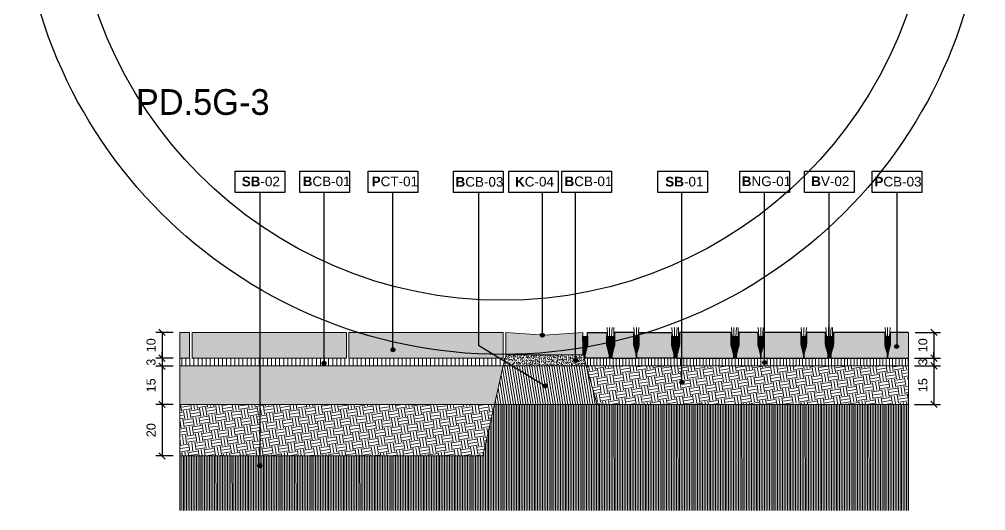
# Model space of a CAD drawing. Header units: metres. Extents: x -325 to 301, y -147 to 149.
# Drawn here: x 62.541 to 66.299, y 55.66 to 57.569 of the extents above; entities that cross this region are included whole.
import ezdxf

# ---------------------------------------------------------------- set-up
doc = ezdxf.new("R2010")
doc.units = ezdxf.units.M
doc.layers.get('Defpoints').update_dxf_attribs({"lineweight": 13})
doc.layers.add('-aux', color=50, linetype='Continuous', plot=False)
doc.layers.add('-AUX-TWQ', color=1, linetype='Continuous', plot=False)
doc.layers.add('0-TX-1_25', color=7, linetype='Continuous', true_color=0x3f4f7f)
doc.layers.add('3-TR-paviment fort', color=7, linetype='Continuous', true_color=0xd1d1d1)
for name, color, linetype, lineweight, true_color in [('03-TR-Paviment_05_Open Joint Precast Pavements', 7, 'Continuous', 5, 0xb3b3b3), ('3- TR terra vegetal', 7, 'Continuous', 0, 0xbea68e), ('3-TR sorra granitica', 7, 'Continuous', 0, 0xf2dac9), ('3-TR tot_u', 7, 'Continuous', 5, 0x787878)]:
    doc.layers.add(name, color=color, linetype=linetype, lineweight=lineweight, true_color=true_color)
for name, color, linetype, lineweight in [('1-CM', 7, 'Continuous', 0), ('1-L-GESPA', 64, 'Continuous', 0), ('2-L-secció', 1, 'Continuous', 0), ('3-TR Formigó', 252, 'Continuous', 0), ('3-TR Seleccionat', 44, 'Continuous', 0), ('3-TR Tot-u', 37, 'Continuous', 0)]:
    doc.layers.add(name, color=color, linetype=linetype, lineweight=lineweight)
for name, color, linetype in [('1-L- kodolé', 7, 'Continuous'), ('A-KEYPLAN_HATCH', 7, 'Continuous'), ('A_TEXT_2', 7, 'Continuous')]:
    doc.layers.add(name, color=color, linetype=linetype)
doc.styles.get("Standard").update_dxf_attribs({"font": 'arial.ttf'})
doc.styles.add('x-llegenda materials$0$ENGRAVERS', font='TT0586M.TTF')
doc.dimstyles.new('ISO-25', dxfattribs={"dimtxt": 0.1, "dimasz": 0.1, "dimexe": 0.1, "dimexo": 0.1, "dimgap": 0.1, "dimtad": 1, "dimdec": 0, "dimlfac": 100, "dimzin": 9, "dimtxsty": 'Standard', "dimblk": 'OBLIQUE', "dimcen": 0.1, "dimadec": 0, "dimazin": 0, "dimtfac": 1, "dimtdec": 0, "dimtmove": 0, "dimatfit": 3, "dimldrblk": 'OBLIQUE', "dimfxl": 1, "dimarcsym": 0})
pattern_1 = [(2e-08, (75.2242383, 50.1024105), (-9e-13, 0.0025), [])]
pattern_2 = [(2e-08, (117.0162475, 32.5148607), (-9e-13, 0.0025), [])]

# ---------------------------------------------------------------- blocks, each defined once
blk = doc.blocks.new('hatch keyplan 2')
at = {"layer": 'A-KEYPLAN_HATCH'}
blk.add_lwpolyline([(0, 0.00548), (0.01287, 0.00548), (0.01287, 0), (0, 0)], close=True, dxfattribs=at)
blk = doc.blocks.new('hatch keyplan')
at = {"layer": 'A-KEYPLAN_HATCH'}
blk.add_blockref('hatch keyplan 2', (1.43058, 0.85215), dxfattribs=at)
blk = doc.blocks.new('SB-02')
at = {"layer": 'A-KEYPLAN_HATCH'}
blk.add_blockref('hatch keyplan', (-1.43058, -0.85215), dxfattribs=at)
at = {"layer": 'A_TEXT_2', "insert": (-0.0008, 0.00408), "char_height": 0.0025, "attachment_point": 1}
blk.add_mtext_dynamic_manual_height_columns('\\pi0.00249;{\\fArial|b1|i0|c0|p34;SB}-02', width=0.0145619, gutter_width=0.015, heights=[0], dxfattribs=at)
blk = doc.blocks.new('B-CB01')
at = {"layer": 'A-KEYPLAN_HATCH'}
blk.add_blockref('hatch keyplan', (-1.43058, -0.85215), dxfattribs=at)
at = {"layer": 'A_TEXT_2', "insert": (-0.0008, 0.00411), "char_height": 0.0025, "attachment_point": 1}
blk.add_mtext_dynamic_manual_height_columns('\\pi0.00152;{\\fArial|b1|i0|c0|p34;B}CB-01', width=0.0145619, gutter_width=0.015, heights=[0], dxfattribs=at)
blk = doc.blocks.new('PCB01')
at = {"layer": 'A-KEYPLAN_HATCH'}
blk.add_lwpolyline([(0.001, 0.00548), (0.01387, 0.00548), (0.01387, 0), (0.001, 0)], close=True, dxfattribs=at)
at = {"layer": 'A_TEXT_2', "insert": (0.0002, 0.00409), "char_height": 0.0025, "attachment_point": 1}
blk.add_mtext_dynamic_manual_height_columns('\\pi0.00171;{\\fArial|b1|i0|c0|p34;P}CT-01', width=0.0145619, gutter_width=0.015, heights=[0], dxfattribs=at)
blk = doc.blocks.new('SB-01')
at = {"layer": 'A-KEYPLAN_HATCH'}
blk.add_blockref('hatch keyplan', (-1.43058, -0.85215), dxfattribs=at)
at = {"layer": 'A_TEXT_2', "insert": (-0.0008, 0.00403), "char_height": 0.0025, "attachment_point": 1}
blk.add_mtext_dynamic_manual_height_columns('\\pi0.00271;{\\fArial|b1|i0|c0|p34;SB}-01', width=0.0145619, gutter_width=0.015, heights=[0], dxfattribs=at)
blk = doc.blocks.new('K03')
at = {"layer": 'A-KEYPLAN_HATCH'}
blk.add_blockref('hatch keyplan', (-1.43058, -0.85215), dxfattribs=at)
at = {"layer": 'A_TEXT_2', "insert": (-0.0008, 0.00402), "char_height": 0.0025, "attachment_point": 1}
blk.add_mtext_dynamic_manual_height_columns('\\pi0.00245;{\\fArial|b1|i0|c0|p34;K}C-04', width=0.0145619, gutter_width=0.015, heights=[0], dxfattribs=at)
blk = doc.blocks.new('B-CB03')
at = {"layer": 'A-KEYPLAN_HATCH'}
blk.add_blockref('hatch keyplan', (-1.43058, -0.85215), dxfattribs=at)
at = {"layer": 'A_TEXT_2', "insert": (-0.0008, 0.00398), "char_height": 0.0025, "attachment_point": 1}
blk.add_mtext_dynamic_manual_height_columns('\\pi0.00128;{\\fArial|b1|i0|c0|p34;B}CB-03', width=0.0145619, gutter_width=0.015, heights=[0], dxfattribs=at)
blk = doc.blocks.new('POINT')
at = {"layer": '0-TX-1_25'}
h = blk.add_hatch(dxfattribs=at)
h.set_pattern_fill('ANGLE', color=256)
h.set_pattern_definition([(0, (-83.747, -12.726), (0, 6.985), [5.08, -1.905]), (90, (-83.747, -12.726), (-6.985, 4e-16), [5.08, -1.905])])
edge = h.paths.add_edge_path()
edge.add_arc((0, 0), 0.0075, 0, 360)
h = blk.add_hatch(color=256, dxfattribs=at)
h.dxf.hatch_style = 1
edge = h.paths.add_edge_path()
edge.add_arc((0, 0), 0.0075, 0, 360)
blk.add_circle((0, 0), 0.0075, dxfattribs=at)
blk = doc.blocks.new('PCB04')
at = {"layer": 'A-KEYPLAN_HATCH'}
blk.add_blockref('hatch keyplan', (-1.42958, -0.85215), dxfattribs=at)
at = {"layer": 'A_TEXT_2', "insert": (0.0002, 0.00403), "char_height": 0.0025, "attachment_point": 1}
blk.add_mtext_dynamic_manual_height_columns('\\pi0.00137;{\\fArial|b1|i0|c0|p34;P}CB-03', width=0.0145619, gutter_width=0.015, heights=[0], dxfattribs=at)
blk = doc.blocks.new('B-NS01')
at = {"layer": 'A-KEYPLAN_HATCH'}
blk.add_blockref('hatch keyplan', (-1.43058, -0.85215), dxfattribs=at)
at = {"layer": 'A_TEXT_2', "insert": (-0.0008, 0.00412), "char_height": 0.0025, "attachment_point": 1}
blk.add_mtext_dynamic_manual_height_columns('\\pi0.00133;{\\fArial|b1|i0|c0|p34;B}NG-01', width=0.0145619, gutter_width=0.015, heights=[0], dxfattribs=at)
blk = doc.blocks.new('B-V02')
at = {"layer": 'A-KEYPLAN_HATCH'}
blk.add_blockref('hatch keyplan', (-1.43058, -0.85215), dxfattribs=at)
at = {"layer": 'A_TEXT_2', "insert": (-0.0008, 0.00412), "char_height": 0.0025, "attachment_point": 1}
blk.add_mtext_dynamic_manual_height_columns('\\pi0.00255;{\\fArial|b1|i0|c0|p34;B}V-02', width=0.0145619, gutter_width=0.015, heights=[0], dxfattribs=at)
blk = doc.blocks.new('_Oblique')
at = {"color": 0, "lineweight": -2}
blk.add_line((-0.5, -0.5), (0.5, 0.5), dxfattribs=at)
blk = doc.blocks.new('*D1235')
at = {"layer": '0-TX-1_25', "color": 0, "lineweight": -2, "transparency": 16777216}
for p, q in [((63.1393, 56.3524), (63.0709, 56.3524)), ((63.0959, 56.3524), (63.0959, 56.2524)), ((63.1393, 56.2524), (63.0709, 56.2524))]:
    blk.add_line(p, q, dxfattribs=at)
at = {"layer": 'Defpoints', "color": 0, "transparency": 16777216}
for p in [(63.1643, 56.3524), (63.0959, 56.2524), (63.1643, 56.2524)]:
    blk.add_point(p, dxfattribs=at)
at = {"layer": '0-TX-1_25', "color": 0, "lineweight": -2, "transparency": 16777216, "xscale": 0.025, "yscale": 0.025, "zscale": 0.025}
for p, rotation in [((63.0959, 56.3524), 90), ((63.0959, 56.2524), 270)]:
    blk.add_blockref('_Oblique', p, dxfattribs=dict(at, rotation=rotation))
at = {"layer": '0-TX-1_25', "color": 0, "transparency": 16777216, "insert": (63.053, 56.3024), "char_height": 0.035, "attachment_point": 5, "rotation": 90}
blk.add_mtext('10', dxfattribs=at)
blk = doc.blocks.new('*D1236')
at = {"layer": '0-TX-1_25', "color": 0, "lineweight": -2, "transparency": 16777216}
for p, q in [((63.0959, 56.2524), (63.0959, 56.2774)), ((63.1393, 56.2524), (63.0709, 56.2524)), ((63.0959, 56.2524), (63.0959, 56.2208)), ((63.1393, 56.2208), (63.0709, 56.2208)), ((63.0959, 56.2208), (63.0959, 56.1958))]:
    blk.add_line(p, q, dxfattribs=at)
at = {"layer": 'Defpoints', "color": 0, "transparency": 16777216}
for p in [(63.1643, 56.2524), (63.0959, 56.2208), (63.1643, 56.2208)]:
    blk.add_point(p, dxfattribs=at)
at = {"layer": '0-TX-1_25', "color": 0, "lineweight": -2, "transparency": 16777216, "xscale": 0.025, "yscale": 0.025, "zscale": 0.025}
for p, rotation in [((63.0959, 56.2524), 270), ((63.0959, 56.2208), 90)]:
    blk.add_blockref('_Oblique', p, dxfattribs=dict(at, rotation=rotation))
at = {"layer": '0-TX-1_25', "color": 0, "transparency": 16777216, "insert": (63.053, 56.2366), "char_height": 0.035, "attachment_point": 5, "rotation": 90}
blk.add_mtext('3', dxfattribs=at)
blk = doc.blocks.new('*D1237')
at = {"layer": '0-TX-1_25', "color": 0, "lineweight": -2, "transparency": 16777216}
for p, q in [((63.1393, 56.2208), (63.0709, 56.2208)), ((63.0959, 56.2208), (63.0959, 56.0724)), ((63.1393, 56.0724), (63.0709, 56.0724))]:
    blk.add_line(p, q, dxfattribs=at)
at = {"layer": 'Defpoints', "color": 0, "transparency": 16777216}
for p in [(63.1643, 56.2208), (63.0959, 56.0724), (63.1643, 56.0724)]:
    blk.add_point(p, dxfattribs=at)
at = {"layer": '0-TX-1_25', "color": 0, "lineweight": -2, "transparency": 16777216, "xscale": 0.025, "yscale": 0.025, "zscale": 0.025}
for p, rotation in [((63.0959, 56.2208), 90), ((63.0959, 56.0724), 270)]:
    blk.add_blockref('_Oblique', p, dxfattribs=dict(at, rotation=rotation))
at = {"layer": '0-TX-1_25', "color": 0, "transparency": 16777216, "insert": (63.053, 56.1466), "char_height": 0.035, "attachment_point": 5, "rotation": 90}
blk.add_mtext('15', dxfattribs=at)
blk = doc.blocks.new('*D1238')
at = {"layer": '0-TX-1_25', "color": 0, "lineweight": -2, "transparency": 16777216}
for p, q in [((63.1393, 56.0724), (63.0709, 56.0724)), ((63.0959, 56.0724), (63.0959, 55.8724)), ((63.1393, 55.8724), (63.0709, 55.8724))]:
    blk.add_line(p, q, dxfattribs=at)
at = {"layer": 'Defpoints', "color": 0, "transparency": 16777216}
for p in [(63.1643, 56.0724), (63.0959, 55.8724), (63.1643, 55.8724)]:
    blk.add_point(p, dxfattribs=at)
at = {"layer": '0-TX-1_25', "color": 0, "lineweight": -2, "transparency": 16777216, "xscale": 0.025, "yscale": 0.025, "zscale": 0.025}
for p, rotation in [((63.0959, 56.0724), 90), ((63.0959, 55.8724), 270)]:
    blk.add_blockref('_Oblique', p, dxfattribs=dict(at, rotation=rotation))
at = {"layer": '0-TX-1_25', "color": 0, "transparency": 16777216, "insert": (63.053, 55.9724), "char_height": 0.035, "attachment_point": 5, "rotation": 90}
blk.add_mtext('20', dxfattribs=at)
blk = doc.blocks.new('*D1239')
at = {"layer": '0-TX-1_25', "color": 0, "lineweight": -2, "transparency": 16777216}
for p, q in [((66.0247, 56.3524), (66.1231, 56.3524)), ((66.0981, 56.3524), (66.0981, 56.2524)), ((66.0231, 56.2524), (66.1231, 56.2524))]:
    blk.add_line(p, q, dxfattribs=at)
at = {"layer": 'Defpoints', "color": 0, "transparency": 16777216}
for p in [(65.9997, 56.3524), (65.9981, 56.2524), (66.0981, 56.2524)]:
    blk.add_point(p, dxfattribs=at)
at = {"layer": '0-TX-1_25', "color": 0, "lineweight": -2, "transparency": 16777216, "xscale": 0.025, "yscale": 0.025, "zscale": 0.025}
for p, rotation in [((66.0981, 56.3524), 90), ((66.0981, 56.2524), 270)]:
    blk.add_blockref('_Oblique', p, dxfattribs=dict(at, rotation=rotation))
at = {"layer": '0-TX-1_25', "color": 0, "transparency": 16777216, "insert": (66.0552, 56.3024), "char_height": 0.035, "attachment_point": 5, "rotation": 90}
blk.add_mtext('10', dxfattribs=at)
blk = doc.blocks.new('*D1240')
at = {"layer": '0-TX-1_25', "color": 0, "lineweight": -2, "transparency": 16777216}
for p, q in [((66.0981, 56.2524), (66.0981, 56.2774)), ((66.0231, 56.2524), (66.1231, 56.2524)), ((66.0981, 56.2524), (66.0981, 56.2224)), ((66.0231, 56.2224), (66.1231, 56.2224)), ((66.0981, 56.2224), (66.0981, 56.1974))]:
    blk.add_line(p, q, dxfattribs=at)
at = {"layer": 'Defpoints', "color": 0, "transparency": 16777216}
for p in [(65.9981, 56.2524), (65.9981, 56.2224), (66.0981, 56.2224)]:
    blk.add_point(p, dxfattribs=at)
at = {"layer": '0-TX-1_25', "color": 0, "lineweight": -2, "transparency": 16777216, "xscale": 0.025, "yscale": 0.025, "zscale": 0.025}
for p, rotation in [((66.0981, 56.2524), 270), ((66.0981, 56.2224), 90)]:
    blk.add_blockref('_Oblique', p, dxfattribs=dict(at, rotation=rotation))
at = {"layer": '0-TX-1_25', "color": 0, "transparency": 16777216, "insert": (66.0552, 56.2374), "char_height": 0.035, "attachment_point": 5, "rotation": 90}
blk.add_mtext('3', dxfattribs=at)
blk = doc.blocks.new('*D1241')
at = {"layer": '0-TX-1_25', "color": 0, "lineweight": -2, "transparency": 16777216}
for p, q in [((66.0231, 56.2224), (66.1231, 56.2224)), ((66.0981, 56.2224), (66.0981, 56.0724)), ((66.0231, 56.0724), (66.1231, 56.0724))]:
    blk.add_line(p, q, dxfattribs=at)
at = {"layer": 'Defpoints', "color": 0, "transparency": 16777216}
for p in [(65.9981, 56.2224), (65.9981, 56.0724), (66.0981, 56.0724)]:
    blk.add_point(p, dxfattribs=at)
at = {"layer": '0-TX-1_25', "color": 0, "lineweight": -2, "transparency": 16777216, "xscale": 0.025, "yscale": 0.025, "zscale": 0.025}
for p, rotation in [((66.0981, 56.2224), 90), ((66.0981, 56.0724), 270)]:
    blk.add_blockref('_Oblique', p, dxfattribs=dict(at, rotation=rotation))
at = {"layer": '0-TX-1_25', "color": 0, "transparency": 16777216, "insert": (66.0552, 56.1474), "char_height": 0.035, "attachment_point": 5, "rotation": 90}
blk.add_mtext('15', dxfattribs=at)

msp = doc.modelspace()

# ---------------------------------------------------------------- hatches: boundary and pattern name
at = {"layer": '03-TR-Paviment_05_Open Joint Precast Pavements'}
h = msp.add_hatch(color=256, dxfattribs=at)
h.dxf.hatch_style = 1
edge = h.paths.add_edge_path()
edge.add_line((64.7407, 56.2524), (64.7407, 56.2606))
edge.add_arc((64.7891, 56.2606), 0.0484, 164.001, 180, ccw=False)
edge.add_line((64.7426, 56.274), (64.7485, 56.2947))
edge.add_arc((64.6936, 56.3104), 0.0571, 344.001, 360)
edge.add_line((64.7507, 56.3104), (64.7507, 56.3516))
edge.add_line((64.7507, 56.3516), (64.7515, 56.3516))
edge.add_line((64.7515, 56.3516), (64.7515, 56.3524))
edge.add_line((64.7515, 56.3524), (64.8248, 56.3524))
edge.add_line((64.8248, 56.3524), (64.8248, 56.3516))
edge.add_line((64.8248, 56.3516), (64.8256, 56.3516))
edge.add_line((64.8256, 56.3516), (64.8256, 56.3104))
edge.add_arc((64.8828, 56.3104), 0.0571, 180, 195.999)
edge.add_line((64.8278, 56.2947), (64.8338, 56.274))
edge.add_arc((64.7872, 56.2606), 0.0484, 0, 15.999, ccw=False)
edge.add_line((64.8357, 56.2606), (64.8357, 56.2524))
edge.add_line((64.8357, 56.2524), (64.7407, 56.2524))
h = msp.add_hatch(color=256, dxfattribs=at)
h.dxf.hatch_style = 1
edge = h.paths.add_edge_path()
edge.add_line((64.9406, 56.2524), (64.9406, 56.2606))
edge.add_arc((64.8922, 56.2606), 0.0484, 360, 375.999)
edge.add_line((64.9387, 56.274), (64.9328, 56.2947))
edge.add_arc((64.9877, 56.3104), 0.0571, 180, 195.999, ccw=False)
edge.add_line((64.9306, 56.3104), (64.9306, 56.3516))
edge.add_line((64.9306, 56.3516), (64.9298, 56.3516))
edge.add_line((64.9298, 56.3516), (64.9298, 56.3524))
edge.add_line((64.9298, 56.3524), (64.8565, 56.3524))
edge.add_line((64.8565, 56.3524), (64.8565, 56.3516))
edge.add_line((64.8565, 56.3516), (64.8557, 56.3516))
edge.add_line((64.8557, 56.3516), (64.8557, 56.3104))
edge.add_arc((64.7985, 56.3104), 0.0571, 344.001, 360, ccw=False)
edge.add_line((64.8535, 56.2947), (64.8475, 56.274))
edge.add_arc((64.8941, 56.2606), 0.0484, 164.001, 180)
edge.add_line((64.8457, 56.2606), (64.8457, 56.2524))
edge.add_line((64.8457, 56.2524), (64.9406, 56.2524))
h = msp.add_hatch(color=256, dxfattribs=at)
h.dxf.hatch_style = 1
edge = h.paths.add_edge_path()
edge.add_line((64.9406, 56.2524), (64.9406, 56.2606))
edge.add_arc((64.989, 56.2606), 0.0484, 164.001, 180, ccw=False)
edge.add_line((64.9425, 56.274), (64.9484, 56.2947))
edge.add_arc((64.8935, 56.3104), 0.0571, 344.001, 360)
edge.add_line((64.9507, 56.3104), (64.9507, 56.3516))
edge.add_line((64.9507, 56.3516), (64.9515, 56.3516))
edge.add_line((64.9515, 56.3516), (64.9515, 56.3524))
edge.add_line((64.9515, 56.3524), (65.0773, 56.3524))
edge.add_line((65.0773, 56.3524), (65.0773, 56.3516))
edge.add_line((65.0773, 56.3516), (65.0781, 56.3516))
edge.add_line((65.0781, 56.3516), (65.0781, 56.3104))
edge.add_arc((65.1352, 56.3104), 0.0571, 180, 195.999)
edge.add_line((65.0803, 56.2947), (65.0862, 56.274))
edge.add_arc((65.0397, 56.2606), 0.0484, 0, 15.999, ccw=False)
edge.add_line((65.0881, 56.2606), (65.0881, 56.2524))
edge.add_line((65.0881, 56.2524), (64.9406, 56.2524))
h = msp.add_hatch(color=256, dxfattribs=at)
h.dxf.hatch_style = 1
edge = h.paths.add_edge_path()
edge.add_line((65.3194, 56.2524), (65.3194, 56.2606))
edge.add_arc((65.271, 56.2606), 0.0484, 0, 15.999)
edge.add_line((65.3175, 56.274), (65.3116, 56.2947))
edge.add_arc((65.3665, 56.3104), 0.0571, 180, 195.999, ccw=False)
edge.add_line((65.3094, 56.3104), (65.3094, 56.3516))
edge.add_line((65.3094, 56.3516), (65.3086, 56.3516))
edge.add_line((65.3086, 56.3516), (65.3086, 56.3524))
edge.add_line((65.3086, 56.3524), (65.109, 56.3524))
edge.add_line((65.109, 56.3524), (65.109, 56.3516))
edge.add_line((65.109, 56.3516), (65.1082, 56.3516))
edge.add_line((65.1082, 56.3516), (65.1082, 56.3104))
edge.add_arc((65.0511, 56.3104), 0.0571, -15.999, 0, ccw=False)
edge.add_line((65.106, 56.2947), (65.1001, 56.274))
edge.add_arc((65.1466, 56.2606), 0.0484, 164.001, 180)
edge.add_line((65.0982, 56.2606), (65.0982, 56.2524))
edge.add_line((65.0982, 56.2524), (65.3194, 56.2524))
h = msp.add_hatch(color=256, dxfattribs=at)
h.dxf.hatch_style = 1
edge = h.paths.add_edge_path()
edge.add_line((65.4244, 56.2524), (65.4244, 56.2606))
edge.add_arc((65.376, 56.2606), 0.0484, 0, 15.999)
edge.add_line((65.4225, 56.274), (65.4166, 56.2947))
edge.add_arc((65.4715, 56.3104), 0.0571, 180, 195.999, ccw=False)
edge.add_line((65.4143, 56.3104), (65.4143, 56.3516))
edge.add_line((65.4143, 56.3516), (65.4136, 56.3516))
edge.add_line((65.4136, 56.3516), (65.4136, 56.3524))
edge.add_line((65.4136, 56.3524), (65.3403, 56.3524))
edge.add_line((65.3403, 56.3524), (65.3403, 56.3516))
edge.add_line((65.3403, 56.3516), (65.3395, 56.3516))
edge.add_line((65.3395, 56.3516), (65.3395, 56.3104))
edge.add_arc((65.2823, 56.3104), 0.0571, -15.999, 0, ccw=False)
edge.add_line((65.3372, 56.2947), (65.3313, 56.274))
edge.add_arc((65.3778, 56.2606), 0.0484, 164.001, 180)
edge.add_line((65.3294, 56.2606), (65.3294, 56.2524))
edge.add_line((65.3294, 56.2524), (65.4244, 56.2524))
h = msp.add_hatch(color=256, dxfattribs=at)
h.dxf.hatch_style = 1
edge = h.paths.add_edge_path()
edge.add_line((65.5919, 56.2524), (65.5919, 56.2606))
edge.add_arc((65.5435, 56.2606), 0.0484, 360, 375.999)
edge.add_line((65.59, 56.274), (65.5841, 56.2947))
edge.add_arc((65.639, 56.3104), 0.0571, 180, 195.999, ccw=False)
edge.add_line((65.5818, 56.3104), (65.5818, 56.3516))
edge.add_line((65.5818, 56.3516), (65.581, 56.3516))
edge.add_line((65.581, 56.3516), (65.581, 56.3524))
edge.add_line((65.581, 56.3524), (65.4352, 56.3524))
edge.add_line((65.4352, 56.3524), (65.4352, 56.3516))
edge.add_line((65.4352, 56.3516), (65.4344, 56.3516))
edge.add_line((65.4344, 56.3516), (65.4344, 56.3104))
edge.add_arc((65.3773, 56.3104), 0.0571, 344.001, 360, ccw=False)
edge.add_line((65.4322, 56.2947), (65.4263, 56.274))
edge.add_arc((65.4728, 56.2606), 0.0484, 164.001, 180)
edge.add_line((65.4244, 56.2606), (65.4244, 56.2524))
edge.add_line((65.4244, 56.2524), (65.5919, 56.2524))
h = msp.add_hatch(color=256, dxfattribs=at)
h.dxf.hatch_style = 1
edge = h.paths.add_edge_path()
edge.add_line((65.6868, 56.2524), (65.6868, 56.2606))
edge.add_arc((65.6384, 56.2606), 0.0484, 0, 15.999)
edge.add_line((65.685, 56.274), (65.679, 56.2947))
edge.add_arc((65.7339, 56.3104), 0.0571, 180, 195.999, ccw=False)
edge.add_line((65.6768, 56.3104), (65.6768, 56.3516))
edge.add_line((65.6768, 56.3516), (65.676, 56.3516))
edge.add_line((65.676, 56.3516), (65.676, 56.3524))
edge.add_line((65.676, 56.3524), (65.6027, 56.3524))
edge.add_line((65.6027, 56.3524), (65.6027, 56.3516))
edge.add_line((65.6027, 56.3516), (65.6019, 56.3516))
edge.add_line((65.6019, 56.3516), (65.6019, 56.3104))
edge.add_arc((65.5448, 56.3104), 0.0571, -15.999, 0, ccw=False)
edge.add_line((65.5997, 56.2947), (65.5938, 56.274))
edge.add_arc((65.6403, 56.2606), 0.0484, 164.001, 180)
edge.add_line((65.5919, 56.2606), (65.5919, 56.2524))
edge.add_line((65.5919, 56.2524), (65.6868, 56.2524))
h = msp.add_hatch(color=256, dxfattribs=at)
h.dxf.hatch_style = 1
edge = h.paths.add_edge_path()
edge.add_line((65.9181, 56.2524), (65.9181, 56.2606))
edge.add_arc((65.8697, 56.2606), 0.0484, 0, 15.999)
edge.add_line((65.9162, 56.274), (65.9103, 56.2947))
edge.add_arc((65.9652, 56.3104), 0.0571, 180, 195.999, ccw=False)
edge.add_line((65.908, 56.3104), (65.908, 56.3516))
edge.add_line((65.908, 56.3516), (65.9072, 56.3516))
edge.add_line((65.9072, 56.3516), (65.9072, 56.3524))
edge.add_line((65.9072, 56.3524), (65.7077, 56.3524))
edge.add_line((65.7077, 56.3524), (65.7077, 56.3516))
edge.add_line((65.7077, 56.3516), (65.7069, 56.3516))
edge.add_line((65.7069, 56.3516), (65.7069, 56.3104))
edge.add_arc((65.6497, 56.3104), 0.0571, -15.999, 0, ccw=False)
edge.add_line((65.7047, 56.2947), (65.6987, 56.274))
edge.add_arc((65.7453, 56.2606), 0.0484, 164.001, 180)
edge.add_line((65.6968, 56.2606), (65.6968, 56.2524))
edge.add_line((65.6968, 56.2524), (65.9181, 56.2524))
h = msp.add_hatch(color=256, dxfattribs=at)
h.dxf.hatch_style = 1
edge = h.paths.add_edge_path()
edge.add_line((65.9981, 56.3524), (65.9981, 56.2524))
edge.add_line((65.9981, 56.2524), (65.9181, 56.2524))
edge.add_line((65.9181, 56.2524), (65.9181, 56.2606))
edge.add_arc((65.9665, 56.2606), 0.0484, 524.001, 540, ccw=False)
edge.add_line((65.9199, 56.274), (65.9259, 56.2947))
edge.add_arc((65.871, 56.3104), 0.0571, 344.001, 360)
edge.add_line((65.9281, 56.3104), (65.9281, 56.3516))
edge.add_line((65.9281, 56.3516), (65.9289, 56.3516))
edge.add_line((65.9289, 56.3516), (65.9289, 56.3524))
edge.add_line((65.9289, 56.3524), (65.9981, 56.3524))
at = {"layer": '3- TR terra vegetal'}
h = msp.add_hatch(dxfattribs=at)
h.set_pattern_fill('_USER', color=256, scale=0.0025, angle=-35.6465, style=0, pattern_type=0)
h.set_pattern_definition([(2e-08, (75.3292014, 50.1024105), (-9e-13, 0.0025), [])])
edge = h.paths.add_edge_path()
edge.add_line((64.7407, 56.2524), (64.7345, 56.2652))
edge.add_line((64.7345, 56.2652), (64.7327, 56.336))
edge.add_line((64.7327, 56.336), (64.7507, 56.336))
edge.add_line((64.7507, 56.336), (64.7507, 56.3104))
edge.add_arc((64.6936, 56.3104), 0.0571, 344.001, 360, ccw=False)
edge.add_line((64.7485, 56.2947), (64.7426, 56.274))
edge.add_arc((64.7891, 56.2606), 0.0484, 164.001, 180)
edge.add_line((64.7407, 56.2606), (64.7407, 56.2524))
edge.add_line((64.7407, 56.2524), (64.7345, 56.2652))
h = msp.add_hatch(dxfattribs=at)
h.set_pattern_fill('_USER', color=256, scale=0.0025, angle=-35.6465, style=0, pattern_type=0)
h.set_pattern_definition(pattern_1)
edge = h.paths.add_edge_path()
edge.add_line((64.8457, 56.2524), (64.8357, 56.2524))
edge.add_line((64.8357, 56.2524), (64.8357, 56.2606))
edge.add_arc((64.7872, 56.2606), 0.0484, 360, 375.999)
edge.add_line((64.8338, 56.274), (64.8278, 56.2947))
edge.add_arc((64.8828, 56.3104), 0.0571, 180, 195.999, ccw=False)
edge.add_line((64.8256, 56.3104), (64.8256, 56.336))
edge.add_line((64.8256, 56.336), (64.8557, 56.336))
edge.add_line((64.8557, 56.336), (64.8557, 56.3104))
edge.add_arc((64.7985, 56.3104), 0.0571, -15.999, 0, ccw=False)
edge.add_line((64.8535, 56.2947), (64.8475, 56.274))
edge.add_arc((64.8941, 56.2606), 0.0484, 164.001, 180)
edge.add_line((64.8457, 56.2606), (64.8457, 56.2524))
edge.add_line((64.8457, 56.2524), (64.8357, 56.2524))
h = msp.add_hatch(dxfattribs=at)
h.set_pattern_fill('_USER', color=256, scale=0.0025, angle=-35.6465, style=0, pattern_type=0)
h.set_pattern_definition(pattern_1)
edge = h.paths.add_edge_path()
edge.add_line((64.9406, 56.2524), (64.9406, 56.2606))
edge.add_arc((64.8922, 56.2606), 0.0484, 360, 375.999)
edge.add_line((64.9387, 56.274), (64.9328, 56.2947))
edge.add_arc((64.9877, 56.3104), 0.0571, 180, 195.999, ccw=False)
edge.add_line((64.9306, 56.3104), (64.9306, 56.336))
edge.add_line((64.9306, 56.336), (64.9507, 56.336))
edge.add_line((64.9507, 56.336), (64.9507, 56.3104))
edge.add_arc((64.8935, 56.3104), 0.0571, -15.999, 0, ccw=False)
edge.add_line((64.9484, 56.2947), (64.9425, 56.274))
edge.add_arc((64.989, 56.2606), 0.0484, 164.001, 180)
edge.add_line((64.9406, 56.2606), (64.9406, 56.2524))
h = msp.add_hatch(dxfattribs=at)
h.set_pattern_fill('_USER', color=256, scale=0.0025, angle=-35.6465, style=0, pattern_type=0)
h.set_pattern_definition(pattern_1)
edge = h.paths.add_edge_path()
edge.add_line((65.0981, 56.2524), (65.0881, 56.2524))
edge.add_line((65.0881, 56.2524), (65.0881, 56.2606))
edge.add_arc((65.0397, 56.2606), 0.0484, 0, 15.999)
edge.add_line((65.0862, 56.274), (65.0803, 56.2947))
edge.add_arc((65.1352, 56.3104), 0.0571, 180, 195.999, ccw=False)
edge.add_line((65.0781, 56.3104), (65.0781, 56.336))
edge.add_line((65.0781, 56.336), (65.1081, 56.336))
edge.add_line((65.1081, 56.336), (65.1081, 56.3104))
edge.add_arc((65.051, 56.3104), 0.0571, 344.001, 360, ccw=False)
edge.add_line((65.1059, 56.2947), (65.1, 56.274))
edge.add_arc((65.1465, 56.2606), 0.0484, 164.001, 180)
edge.add_line((65.0981, 56.2606), (65.0981, 56.2524))
edge.add_line((65.0981, 56.2524), (65.0881, 56.2524))
h = msp.add_hatch(dxfattribs=at)
h.set_pattern_fill('_USER', color=256, scale=0.0025, angle=-35.6465, style=0, pattern_type=0)
h.set_pattern_definition(pattern_1)
edge = h.paths.add_edge_path()
edge.add_line((65.3294, 56.2524), (65.3194, 56.2524))
edge.add_line((65.3194, 56.2524), (65.3194, 56.2606))
edge.add_arc((65.271, 56.2606), 0.0484, 360, 375.999)
edge.add_line((65.3175, 56.274), (65.3116, 56.2947))
edge.add_arc((65.3665, 56.3104), 0.0571, 180, 195.999, ccw=False)
edge.add_line((65.3094, 56.3104), (65.3094, 56.336))
edge.add_line((65.3094, 56.336), (65.3395, 56.336))
edge.add_line((65.3395, 56.336), (65.3395, 56.3104))
edge.add_arc((65.2823, 56.3104), 0.0571, -15.999, 0, ccw=False)
edge.add_line((65.3372, 56.2947), (65.3313, 56.274))
edge.add_arc((65.3778, 56.2606), 0.0484, 164.001, 180)
edge.add_line((65.3294, 56.2606), (65.3294, 56.2524))
edge.add_line((65.3294, 56.2524), (65.3194, 56.2524))
h = msp.add_hatch(dxfattribs=at)
h.set_pattern_fill('_USER', color=256, scale=0.0025, angle=-35.6465, style=0, pattern_type=0)
h.set_pattern_definition(pattern_1)
edge = h.paths.add_edge_path()
edge.add_line((65.4244, 56.2524), (65.4244, 56.2606))
edge.add_arc((65.376, 56.2606), 0.0484, 0, 15.999)
edge.add_line((65.4225, 56.274), (65.4166, 56.2947))
edge.add_arc((65.4715, 56.3104), 0.0571, 180, 195.999, ccw=False)
edge.add_line((65.4143, 56.3104), (65.4143, 56.336))
edge.add_line((65.4143, 56.336), (65.4344, 56.336))
edge.add_line((65.4344, 56.336), (65.4344, 56.3104))
edge.add_arc((65.3773, 56.3104), 0.0571, 344.001, 360, ccw=False)
edge.add_line((65.4322, 56.2947), (65.4263, 56.274))
edge.add_arc((65.4728, 56.2606), 0.0484, 164.001, 180)
edge.add_line((65.4244, 56.2606), (65.4244, 56.2524))
h = msp.add_hatch(dxfattribs=at)
h.set_pattern_fill('_USER', color=256, scale=0.0025, angle=-35.6465, style=0, pattern_type=0)
h.set_pattern_definition(pattern_1)
edge = h.paths.add_edge_path()
edge.add_line((65.5919, 56.2524), (65.5919, 56.2606))
edge.add_arc((65.5435, 56.2606), 0.0484, 360, 375.999)
edge.add_line((65.59, 56.274), (65.5841, 56.2947))
edge.add_arc((65.639, 56.3104), 0.0571, 180, 195.999, ccw=False)
edge.add_line((65.5818, 56.3104), (65.5818, 56.336))
edge.add_line((65.5818, 56.336), (65.6019, 56.336))
edge.add_line((65.6019, 56.336), (65.6019, 56.3104))
edge.add_arc((65.5448, 56.3104), 0.0571, -15.999, 0, ccw=False)
edge.add_line((65.5997, 56.2947), (65.5938, 56.274))
edge.add_arc((65.6403, 56.2606), 0.0484, 164.001, 180)
edge.add_line((65.5919, 56.2606), (65.5919, 56.2524))
h = msp.add_hatch(dxfattribs=at)
h.set_pattern_fill('_USER', color=256, scale=0.0025, angle=-35.6465, style=0, pattern_type=0)
h.set_pattern_definition(pattern_2)
edge = h.paths.add_edge_path()
edge.add_line((65.6968, 56.2524), (65.6868, 56.2524))
edge.add_line((65.6868, 56.2524), (65.6868, 56.2606))
edge.add_arc((65.6384, 56.2606), 0.0484, 360, 375.999)
edge.add_line((65.685, 56.274), (65.679, 56.2947))
edge.add_arc((65.7339, 56.3104), 0.0571, 180, 195.999, ccw=False)
edge.add_line((65.6768, 56.3104), (65.6768, 56.336))
edge.add_line((65.6768, 56.336), (65.7069, 56.336))
edge.add_line((65.7069, 56.336), (65.7069, 56.3104))
edge.add_arc((65.6497, 56.3104), 0.0571, -15.999, 0, ccw=False)
edge.add_line((65.7047, 56.2947), (65.6987, 56.274))
edge.add_arc((65.7453, 56.2606), 0.0484, 164.001, 180)
edge.add_line((65.6968, 56.2606), (65.6968, 56.2524))
edge.add_line((65.6968, 56.2524), (65.6868, 56.2524))
h = msp.add_hatch(dxfattribs=at)
h.set_pattern_fill('_USER', color=256, scale=0.0025, angle=-35.6465, style=0, pattern_type=0)
h.set_pattern_definition(pattern_2)
edge = h.paths.add_edge_path()
edge.add_line((65.9181, 56.2524), (65.9181, 56.2606))
edge.add_arc((65.8697, 56.2606), 0.0484, 360, 375.999)
edge.add_line((65.9162, 56.274), (65.9103, 56.2947))
edge.add_arc((65.9652, 56.3104), 0.0571, 180, 195.999, ccw=False)
edge.add_line((65.908, 56.3104), (65.908, 56.336))
edge.add_line((65.908, 56.336), (65.9281, 56.336))
edge.add_line((65.9281, 56.336), (65.9281, 56.3104))
edge.add_arc((65.871, 56.3104), 0.0571, -15.999, 0, ccw=False)
edge.add_line((65.9259, 56.2947), (65.9199, 56.274))
edge.add_arc((65.9665, 56.2606), 0.0484, 164.001, 180)
edge.add_line((65.9181, 56.2606), (65.9181, 56.2524))
at = {"layer": '3-TR Formigó'}
h = msp.add_hatch(dxfattribs=at)
h.set_pattern_fill('ANSI31', color=256, scale=0.003, angle=234.1752, style=0)
h.set_pattern_definition([(279.175244, (25.712753, -35.492833), (0.00940313, 0.0015188056), [])])
h.paths.add_polyline_path([(64.4259, 56.2353), (64.4229, 56.2224), (64.4264, 56.2353)])
h.paths.add_polyline_path([(64.745, 56.2224), (64.4229, 56.2224), (64.3886, 56.0724), (64.7882, 56.0724)])
at = {"layer": '3-TR Seleccionat'}
h = msp.add_hatch(dxfattribs=at)
h.set_pattern_fill('ANSI31', color=256, scale=0.002, angle=225, style=0)
h.set_pattern_definition([(270, (441140.611102, -650780.7440196), (-0.00635, -2e-18), [])])
h.paths.add_polyline_path([(65.9997, 56.0724), (65.9997, 55.6596), (63.1643, 55.6596), (63.1643, 55.871), (64.3429, 55.8724), (64.3886, 56.0724)])
at = {"layer": '3-TR sorra granitica'}
h = msp.add_hatch(dxfattribs=at)
h.set_pattern_fill('LINE', color=256, scale=0.005, angle=90, style=0)
h.set_pattern_definition([(90, (68.077522, 217.919068), (-0.015875, 1e-18), [])])
h.paths.add_polyline_path([(64.4229, 56.2224), (64.4311, 56.2524), (63.1643, 56.2524), (63.1643, 56.2224)])
h = msp.add_hatch(dxfattribs=at)
h.set_pattern_fill('LINE', color=256, scale=0.1, angle=54.3535, style=0)
h.set_pattern_definition([(90, (88.437465, 264.408063), (-0.0125, -5e-12), [])])
h.paths.add_polyline_path([(64.7436, 56.2224), (65.9981, 56.2224), (65.9981, 56.2524), (64.7376, 56.2524)])
at = {"layer": '3-TR Tot-u'}
h = msp.add_hatch(dxfattribs=at)
h.set_pattern_fill('EARTH', color=256, scale=0.005, angle=-80.8248, style=0)
h.set_pattern_definition([(279.175244, (-122.197352, 15.586502), (0.036406452, -0.0262810815), [0.03175, -0.03175]), (279.175244, (-122.185598, 15.5884), (0.036406452, -0.0262810815), [0.03175, -0.03175]), (279.175244, (-122.173844, 15.5903), (0.036406452, -0.0262810815), [0.03175, -0.03175]), (9.175244, (-122.169293, 15.587014), (0.0262810815, 0.036406452), [0.03175, -0.03175]), (9.175244, (-122.167395, 15.57526), (0.0262810815, 0.036406452), [0.03175, -0.03175]), (9.175244, (-122.165496, 15.563506), (0.0262810815, 0.036406452), [0.03175, -0.03175])])
h.paths.add_polyline_path([(65.9981, 56.0724), (64.7882, 56.0724), (64.7631, 56.1547), (64.7436, 56.2224), (65.9981, 56.2224)])
h = msp.add_hatch(dxfattribs=at)
h.set_pattern_fill('EARTH', color=256, scale=0.005, angle=-80.8248, style=0)
h.set_pattern_definition([(279.175244, (-123.801453, 15.586502), (0.036406452, -0.0262810815), [0.03175, -0.03175]), (279.175244, (-123.7897, 15.5884), (0.036406452, -0.0262810815), [0.03175, -0.03175]), (279.175244, (-123.777945, 15.5903), (0.036406452, -0.0262810815), [0.03175, -0.03175]), (9.175244, (-123.773394, 15.587014), (0.0262810815, 0.036406452), [0.03175, -0.03175]), (9.175244, (-123.771495, 15.57526), (0.0262810815, 0.036406452), [0.03175, -0.03175]), (9.175244, (-123.769597, 15.563506), (0.0262810815, 0.036406452), [0.03175, -0.03175])])
h.paths.add_polyline_path([(64.3429, 55.8724), (63.1643, 55.8724), (63.1643, 56.0724), (64.7343, 56.0724), (64.3886, 56.0724)])
at = {"layer": '3-TR tot_u'}
h = msp.add_hatch(dxfattribs=at)
h.set_pattern_fill('AR-CONC', color=256, scale=9e-05, angle=89.1201)
h.set_pattern_definition([(139.120136, (-19.441176, 35.116625), (0.0016861337, 0.0163726586), [0.0017145, -0.0188595]), (84.120136, (-19.441176, 35.116625), (-0.0172417962, -0.002907487), [0.0013716, -0.0150876526]), (189.57158, (-19.441035, 35.11799), (-0.0155556617, 0.0134651714), [0.0014571008, -0.016028122]), (135.304336, (-19.445747, 35.116695), (0.0041580035, 0.024336133), [0.00257175, -0.02828925]), (185.755694, (-19.4454, 35.118723), (-0.021937625, 0.021705804), [0.002185652, -0.024042205]), (80.304287, (-19.445747, 35.116695), (-0.021937625, 0.021705804), [0.002057397, -0.022631376]), (110.120136, (-19.444569, 35.118963), (0.0094123187, 0.0135023525), [0.0017145, -0.0188595]), (55.120136, (-19.444569, 35.118963), (-0.01648955, 0.0058160805), [0.0013716, -0.0150876]), (160.57158, (-19.443785, 35.120089), (-0.0070772314, 0.019318433), [0.0014571008, -0.0160280944]), (126.620136, (-19.4411756, 35.116625), (-0.00760478767, 0.00039479935), [0, -0.01490472, 0, -0.0153162, 0, -0.01514475]), (96.620136, (-19.441176, 35.116625), (-0.0089228417, 0.0061515134), [0, -0.00873252, 0, -0.01456182, 0, -0.00577215]), (56.620136, (-19.441254, 35.111528), (0.0007029168, 0.0121937974), [0, -0.005715, 0, -0.0178308, 0, -0.0236601]), (46.620136, (-19.441289, 35.109242), (-0.002083395, 0.0133651946), [0, -0.0074295, 0, -0.01184148, 0, -0.0168021])])
h.paths.add_polyline_path([(64.745, 56.2224), (64.7345, 56.2652), (64.4346, 56.2652), (64.4229, 56.2224)])
h = msp.add_hatch(dxfattribs=at)
h.set_pattern_fill('AR-CONC', color=256, scale=0.0002, angle=90.2664)
h.set_pattern_definition([(140.266414, (0, 1.02496), (0.003018359, 0.036451363), [0.00381, -0.04191]), (85.266414, (0, 1.02496), (-0.038178181, -0.007226283), [0.003048, -0.033528117]), (190.71786, (0.00025, 1.027997), (-0.035159821, 0.02922508), [0.003238002, -0.035618049]), (136.450614, (-0.01016, 1.024912), (0.008156283, 0.05425432), [0.005715, -0.062865]), (186.90197, (-0.00948, 1.029433), (-0.049705466, 0.047250218), [0.004857005, -0.05342712]), (81.450565, (-0.01016, 1.02491), (-0.049705466, 0.047250218), [0.004571993, -0.050291946]), (111.266414, (-0.007644, 1.030004), (0.020311824, 0.030417653), [0.00381, -0.04191]), (56.266414, (-0.007644, 1.030004), (-0.036894668, 0.012188985), [0.003048, -0.033528]), (161.71786, (-0.00595, 1.03254), (-0.016582845, 0.042606638), [0.003238002, -0.035617988]), (127.766414, (0, 1.02496), (-0.0169136972, 0.0005390813), [0, -0.0331216, 0, -0.034036, 0, -0.033655]), (97.766414, (0, 1.02496), (-0.020098038, 0.0132706243), [0, -0.0194056, 0, -0.0323596, 0, -0.012827]), (57.766414, (5.3e-05, 1.013631), (0.0010196429, 0.0271231534), [0, -0.0127, 0, -0.039624, 0, -0.052578]), (47.766414, (7.6e-05, 1.008551), (-0.005222997, 0.0296018704), [0, -0.01651, 0, -0.0263144, 0, -0.037338])])
h.paths.add_polyline_path([(64.3886, 56.0724), (64.4229, 56.2224), (63.1643, 56.2224), (63.1643, 56.0724)])
at = {"layer": '3-TR-paviment fort'}
for points in [[(63.1643, 56.2524), (63.2028, 56.2524), (63.2028, 56.3524), (63.1643, 56.3524)], [(63.2128, 56.2524), (63.8128, 56.2524), (63.8128, 56.3524), (63.2128, 56.3524)], [(63.8228, 56.2524), (64.4228, 56.2524), (64.4228, 56.3524), (63.8228, 56.3524)], [(64.7327, 56.3524), (64.7327, 56.2652), (64.4327, 56.2653), (64.4327, 56.3525), (64.5835, 56.3413)]]:
    msp.add_hatch(color=256, dxfattribs=at).paths.add_polyline_path(points)

# ---------------------------------------------------------------- linework, layer by layer
at = {"layer": '-aux'}
for points in [[(64.7407, 56.2524), (64.7345, 56.2652), (64.7327, 56.336), (64.7507, 56.336), (64.7507, 56.3104, -0.069923), (64.7485, 56.2947), (64.7426, 56.274, 0.069923), (64.7407, 56.2606), (64.7407, 56.2524), (64.7345, 56.2652)], [(64.8457, 56.2524), (64.8357, 56.2524), (64.8357, 56.2606, 0.069923), (64.8338, 56.274), (64.8278, 56.2947, -0.069923), (64.8256, 56.3104), (64.8256, 56.336), (64.8557, 56.336), (64.8557, 56.3104, -0.069923), (64.8535, 56.2947), (64.8475, 56.274, 0.069923), (64.8457, 56.2606), (64.8457, 56.2524), (64.8357, 56.2524)], [(64.9406, 56.2524), (64.9406, 56.2524), (64.9406, 56.2606, 0.069923), (64.9387, 56.274), (64.9328, 56.2947, -0.069923), (64.9306, 56.3104), (64.9306, 56.336), (64.9507, 56.336), (64.9507, 56.3104, -0.069923), (64.9484, 56.2947), (64.9425, 56.274, 0.069923), (64.9406, 56.2606), (64.9406, 56.2524), (64.9406, 56.2524)], [(65.0981, 56.2524), (65.0881, 56.2524), (65.0881, 56.2606, 0.069923), (65.0862, 56.274), (65.0803, 56.2947, -0.069923), (65.0781, 56.3104), (65.0781, 56.336), (65.1081, 56.336), (65.1081, 56.3104, -0.069923), (65.1059, 56.2947), (65.1, 56.274, 0.069923), (65.0981, 56.2606), (65.0981, 56.2524), (65.0881, 56.2524)], [(65.3294, 56.2524), (65.3194, 56.2524), (65.3194, 56.2606, 0.069923), (65.3175, 56.274), (65.3116, 56.2947, -0.069923), (65.3094, 56.3104), (65.3094, 56.336), (65.3395, 56.336), (65.3395, 56.3104, -0.069923), (65.3372, 56.2947), (65.3313, 56.274, 0.069923), (65.3294, 56.2606), (65.3294, 56.2524), (65.3194, 56.2524)], [(65.4244, 56.2524), (65.4244, 56.2524), (65.4244, 56.2606, 0.069923), (65.4225, 56.274), (65.4166, 56.2947, -0.069923), (65.4143, 56.3104), (65.4143, 56.336), (65.4344, 56.336), (65.4344, 56.3104, -0.069923), (65.4322, 56.2947), (65.4263, 56.274, 0.069923), (65.4244, 56.2606), (65.4244, 56.2524), (65.4244, 56.2524)], [(65.5919, 56.2524), (65.5919, 56.2524), (65.5919, 56.2606, 0.069923), (65.59, 56.274), (65.5841, 56.2947, -0.069923), (65.5818, 56.3104), (65.5818, 56.336), (65.6019, 56.336), (65.6019, 56.3104, -0.069923), (65.5997, 56.2947), (65.5938, 56.274, 0.069923), (65.5919, 56.2606), (65.5919, 56.2524), (65.5919, 56.2524)], [(65.6968, 56.2524), (65.6868, 56.2524), (65.6868, 56.2606, 0.069923), (65.685, 56.274), (65.679, 56.2947, -0.069923), (65.6768, 56.3104), (65.6768, 56.336), (65.7069, 56.336), (65.7069, 56.3104, -0.069923), (65.7047, 56.2947), (65.6987, 56.274, 0.069923), (65.6968, 56.2606), (65.6968, 56.2524), (65.6868, 56.2524)], [(65.9181, 56.2524), (65.9181, 56.2524), (65.9181, 56.2606, 0.069923), (65.9162, 56.274), (65.9103, 56.2947, -0.069923), (65.908, 56.3104), (65.908, 56.336), (65.9281, 56.336), (65.9281, 56.3104, -0.069923), (65.9259, 56.2947), (65.9199, 56.274, 0.069923), (65.9181, 56.2606), (65.9181, 56.2524), (65.9181, 56.2524)]]:
    msp.add_lwpolyline(points, format="xyb", dxfattribs=at)
at = {"layer": '-AUX-TWQ'}
for radius in [1.8794, 1.6689]:
    msp.add_circle((64.42, 58.1461), radius, dxfattribs=at)
at = {"layer": '0-TX-1_25'}
for points in [[(63.4769, 55.8346), (63.4769, 56.8967)], [(63.7257, 56.2324), (63.7257, 56.8967)], [(63.9939, 56.285), (63.9939, 56.8967)], [(64.3266, 56.8967), (64.3266, 56.3026), (64.5863, 56.1447)], [(64.5753, 56.3403), (64.5753, 56.8967)], [(64.7045, 56.2442), (64.7045, 56.8967)], [(65.1179, 56.1583), (65.1179, 56.8967)], [(65.4393, 56.2356), (65.4393, 56.8967)], [(65.6912, 56.2896), (65.6912, 56.8967)], [(65.9545, 56.2977), (65.9545, 56.8967)]]:
    msp.add_lwpolyline(points, dxfattribs=at)
at = {"layer": '1-CM'}
for p, q in [((64.7343, 56.2224), (63.1643, 56.2224)), ((64.7436, 56.2224), (65.9981, 56.2224))]:
    msp.add_line(p, q, dxfattribs=at)
for points in [[(63.1643, 56.2524), (63.2028, 56.2524), (63.2028, 56.3524), (63.1643, 56.3524)], [(63.2128, 56.2524), (63.8128, 56.2524), (63.8128, 56.3524), (63.2128, 56.3524)], [(63.8228, 56.2524), (64.4228, 56.2524), (64.4228, 56.3524), (63.8228, 56.3524)], [(64.7327, 56.3524), (64.7327, 56.2652), (64.4327, 56.2653), (64.4327, 56.3525), (64.5835, 56.3413)], [(64.745, 56.2224), (64.7345, 56.2652), (64.4346, 56.2652), (64.4229, 56.2224)], [(64.7449, 56.2227), (65.9981, 56.2224), (65.9981, 56.2524), (64.7376, 56.2524)], [(64.745, 56.2224), (64.4229, 56.2224), (64.3886, 56.0724), (64.7882, 56.0724)]]:
    msp.add_lwpolyline(points, close=True, dxfattribs=at)
for points in [[(64.4327, 56.3525), (64.5835, 56.3413), (64.7327, 56.3524)], [(64.4327, 56.2653), (64.7327, 56.2652)], [(65.9997, 56.0724), (63.1643, 56.0724)], [(64.3886, 56.0724), (64.3429, 55.8724)], [(64.3429, 55.8724), (63.1643, 55.8724)]]:
    msp.add_lwpolyline(points, dxfattribs=at)
at = {"layer": '1-L- kodolé'}
for points in [[(64.7407, 56.2524), (64.7407, 56.2606, -0.069923), (64.7426, 56.274), (64.7485, 56.2947, 0.069923), (64.7507, 56.3104), (64.7507, 56.3516), (64.7515, 56.3516), (64.7515, 56.3524), (64.8248, 56.3524), (64.8248, 56.3516), (64.8256, 56.3516), (64.8256, 56.3104, 0.069923), (64.8278, 56.2947), (64.8338, 56.274, -0.069923), (64.8357, 56.2606), (64.8357, 56.2524)], [(64.9406, 56.2524), (64.9406, 56.2606, 0.069923), (64.9387, 56.274), (64.9328, 56.2947, -0.069923), (64.9306, 56.3104), (64.9306, 56.3516), (64.9298, 56.3516), (64.9298, 56.3524), (64.8565, 56.3524), (64.8565, 56.3516), (64.8557, 56.3516), (64.8557, 56.3104, -0.069923), (64.8535, 56.2947), (64.8475, 56.274, 0.069923), (64.8457, 56.2606), (64.8457, 56.2524)], [(64.9406, 56.2524), (64.9406, 56.2606, -0.069923), (64.9425, 56.274), (64.9484, 56.2947, 0.069923), (64.9507, 56.3104), (64.9507, 56.3516), (64.9515, 56.3516), (64.9515, 56.3524), (65.0773, 56.3524), (65.0773, 56.3516), (65.0781, 56.3516), (65.0781, 56.3104, 0.069923), (65.0803, 56.2947), (65.0862, 56.274, -0.069923), (65.0881, 56.2606), (65.0881, 56.2524)], [(65.3194, 56.2524), (65.3194, 56.2606, 0.069923), (65.3175, 56.274), (65.3116, 56.2947, -0.069923), (65.3094, 56.3104), (65.3094, 56.3516), (65.3086, 56.3516), (65.3086, 56.3524), (65.109, 56.3524), (65.109, 56.3516), (65.1082, 56.3516), (65.1082, 56.3104, -0.069923), (65.106, 56.2947), (65.1001, 56.274, 0.069923), (65.0982, 56.2606), (65.0982, 56.2524)], [(65.4244, 56.2524), (65.4244, 56.2606, 0.069923), (65.4225, 56.274), (65.4166, 56.2947, -0.069923), (65.4143, 56.3104), (65.4143, 56.3516), (65.4136, 56.3516), (65.4136, 56.3524), (65.3403, 56.3524), (65.3403, 56.3516), (65.3395, 56.3516), (65.3395, 56.3104, -0.069923), (65.3372, 56.2947), (65.3313, 56.274, 0.069923), (65.3294, 56.2606), (65.3294, 56.2524)], [(65.5919, 56.2524), (65.5919, 56.2606, 0.069923), (65.59, 56.274), (65.5841, 56.2947, -0.069923), (65.5818, 56.3104), (65.5818, 56.3516), (65.581, 56.3516), (65.581, 56.3524), (65.4352, 56.3524), (65.4352, 56.3516), (65.4344, 56.3516), (65.4344, 56.3104, -0.069923), (65.4322, 56.2947), (65.4263, 56.274, 0.069923), (65.4244, 56.2606), (65.4244, 56.2524)], [(65.6868, 56.2524), (65.6868, 56.2606, 0.069923), (65.685, 56.274), (65.679, 56.2947, -0.069923), (65.6768, 56.3104), (65.6768, 56.3516), (65.676, 56.3516), (65.676, 56.3524), (65.6027, 56.3524), (65.6027, 56.3516), (65.6019, 56.3516), (65.6019, 56.3104, -0.069923), (65.5997, 56.2947), (65.5938, 56.274, 0.069923), (65.5919, 56.2606), (65.5919, 56.2524)], [(65.9181, 56.2524), (65.9181, 56.2606, 0.069923), (65.9162, 56.274), (65.9103, 56.2947, -0.069923), (65.908, 56.3104), (65.908, 56.3516), (65.9072, 56.3516), (65.9072, 56.3524), (65.7077, 56.3524), (65.7077, 56.3516), (65.7069, 56.3516), (65.7069, 56.3104, -0.069923), (65.7047, 56.2947), (65.6987, 56.274, 0.069923), (65.6968, 56.2606), (65.6968, 56.2524)]]:
    msp.add_lwpolyline(points, format="xyb", close=True, dxfattribs=at)
msp.add_lwpolyline([(65.9981, 56.3524), (65.9289, 56.3524), (65.9289, 56.3516), (65.9281, 56.3516), (65.9281, 56.3104, -0.069923), (65.9259, 56.2947), (65.9199, 56.274, 0.069923), (65.9181, 56.2606), (65.9181, 56.2524), (65.9981, 56.2524)], format="xyb", dxfattribs=at)
at = {"layer": '1-L-GESPA'}
for points in [[(64.8266, 56.3716), (64.8316, 56.3016)], [(64.8366, 56.3716), (64.8366, 56.3016)], [(64.8466, 56.3716), (64.8416, 56.3016)], [(64.8526, 56.3716), (64.8526, 56.3016)], [(64.9306, 56.3715), (64.9356, 56.3016)], [(64.9406, 56.3715), (64.9406, 56.3016)], [(64.9506, 56.3715), (64.9456, 56.3016)], [(65.079, 56.3716), (65.084, 56.3016)], [(65.089, 56.3716), (65.089, 56.3016)], [(65.099, 56.3716), (65.094, 56.3016)], [(65.105, 56.3716), (65.105, 56.3016)], [(65.3103, 56.3716), (65.3153, 56.3016)], [(65.3203, 56.3716), (65.3203, 56.3016)], [(65.3303, 56.3716), (65.3253, 56.3016)], [(65.3363, 56.3716), (65.3363, 56.3016)], [(65.4144, 56.3715), (65.4194, 56.3016)], [(65.4244, 56.3715), (65.4244, 56.3016)], [(65.4344, 56.3715), (65.4294, 56.3016)], [(65.5819, 56.3715), (65.5869, 56.3016)], [(65.5919, 56.3715), (65.5919, 56.3016)], [(65.6019, 56.3715), (65.5969, 56.3016)], [(65.6778, 56.3716), (65.6828, 56.3016)], [(65.6878, 56.3716), (65.6878, 56.3016)], [(65.6978, 56.3716), (65.6928, 56.3016)], [(65.7038, 56.3716), (65.7038, 56.3016)], [(65.9081, 56.3715), (65.9131, 56.3016)], [(65.9181, 56.3715), (65.9181, 56.3016)], [(65.9281, 56.3715), (65.9231, 56.3016)]]:
    msp.add_lwpolyline(points, dxfattribs=at)
at = {"layer": '2-L-secció'}
for points in [[(63.1643, 56.3524), (63.1643, 55.6596)], [(65.9997, 56.3524), (65.9997, 55.6596)]]:
    msp.add_lwpolyline(points, dxfattribs=at)

# ---------------------------------------------------------------- block references
at = {"color": 244, "true_color": 0x991b1e, "xscale": 14.99999999999007, "yscale": 14.99999999999007, "zscale": 14.99999999999007}
msp.add_blockref('K03', (64.444, 56.8967), dxfattribs=at)
at = {"layer": '0-TX-1_25', "xscale": 15, "yscale": 15, "zscale": 15}
for name, p in [('SB-02', (63.3803, 56.8967)), ('B-CB01', (63.632, 56.8967)), ('PCB01', (63.8824, 56.8967)), ('B-CB03', (64.23, 56.8967)), ('B-CB01', (64.6504, 56.8967)), ('SB-01', (65.0244, 56.8967)), ('B-NS01', (65.3427, 56.8967)), ('B-V02', (65.5946, 56.8967)), ('PCB04', (65.843, 56.8967))]:
    msp.add_blockref(name, p, dxfattribs=at)
at = {"layer": '0-TX-1_25'}
for p in [(64.575, 56.3419), (65.6928, 56.3016), (63.9939, 56.285), (65.953, 56.2977), (63.7257, 56.2324), (64.7045, 56.2442), (65.4393, 56.2356), (65.1179, 56.1583), (64.5863, 56.1447), (63.4769, 55.8346)]:
    msp.add_blockref('POINT', p, dxfattribs=at)

# ---------------------------------------------------------------- texts
at = {"layer": '-aux', "insert": (62.9937, 57.298), "char_height": 0.1, "width": 19.210099, "attachment_point": 1, "style": 'x-llegenda materials$0$ENGRAVERS'}
msp.add_mtext('PD.5G-3', dxfattribs=at)

# ---------------------------------------------------------------- dimensions: what is measured, and where the dimension line sits
at = {"layer": '0-TX-1_25'}
for base, p1, p2, picture, middle in [((63.0959, 56.2524), (63.1643, 56.3524), (63.1643, 56.2524), '*D1235', (63.053, 56.3024)), ((66.0981, 56.2524), (65.9997, 56.3524), (65.9981, 56.2524), '*D1239', (66.0552, 56.3024)), ((63.0959, 56.0724), (63.1643, 56.2208), (63.1643, 56.0724), '*D1237', (63.053, 56.1466)), ((66.0981, 56.0724), (65.9981, 56.2224), (65.9981, 56.0724), '*D1241', (66.0552, 56.1474)), ((63.0959, 55.8724), (63.1643, 56.0724), (63.1643, 55.8724), '*D1238', (63.053, 55.9724))]:
    dim = msp.add_linear_dim(base=base, p1=p1, p2=p2, angle=90, dimstyle='ISO-25', override={"dimtxt": 0.035, "dimasz": 0.025, "dimexe": 0.025, "dimexo": 0.025, "dimgap": 0.025, "dimblk1": 'Oblique', "dimblk2": 'Oblique', "dimsah": 1, "dimfxl": 0.1, "dimfxlon": 1, "dimarcsym": 1}, dxfattribs=at)
    dim.commit()
    dim.dimension.update_dxf_attribs({"geometry": picture, "text_midpoint": middle})
for base, p1, p2, picture, middle in [((63.0959, 56.2208), (63.1643, 56.2524), (63.1643, 56.2208), '*D1236', (63.0959, 56.2366)), ((66.0981, 56.2224), (65.9981, 56.2524), (65.9981, 56.2224), '*D1240', (66.0981, 56.2374))]:
    dim = msp.add_linear_dim(base=base, p1=p1, p2=p2, angle=90, dimstyle='ISO-25', override={"dimtxt": 0.035, "dimasz": 0.025, "dimexe": 0.025, "dimexo": 0.025, "dimgap": 0.025, "dimblk1": 'Oblique', "dimblk2": 'Oblique', "dimsah": 1, "dimfxl": 0.1, "dimfxlon": 1, "dimarcsym": 1}, dxfattribs=at)
    dim.commit()
    dim.dimension.update_dxf_attribs({"geometry": picture, "text_midpoint": middle, "dimtype": 160})

doc.saveas('drawing.dxf')
